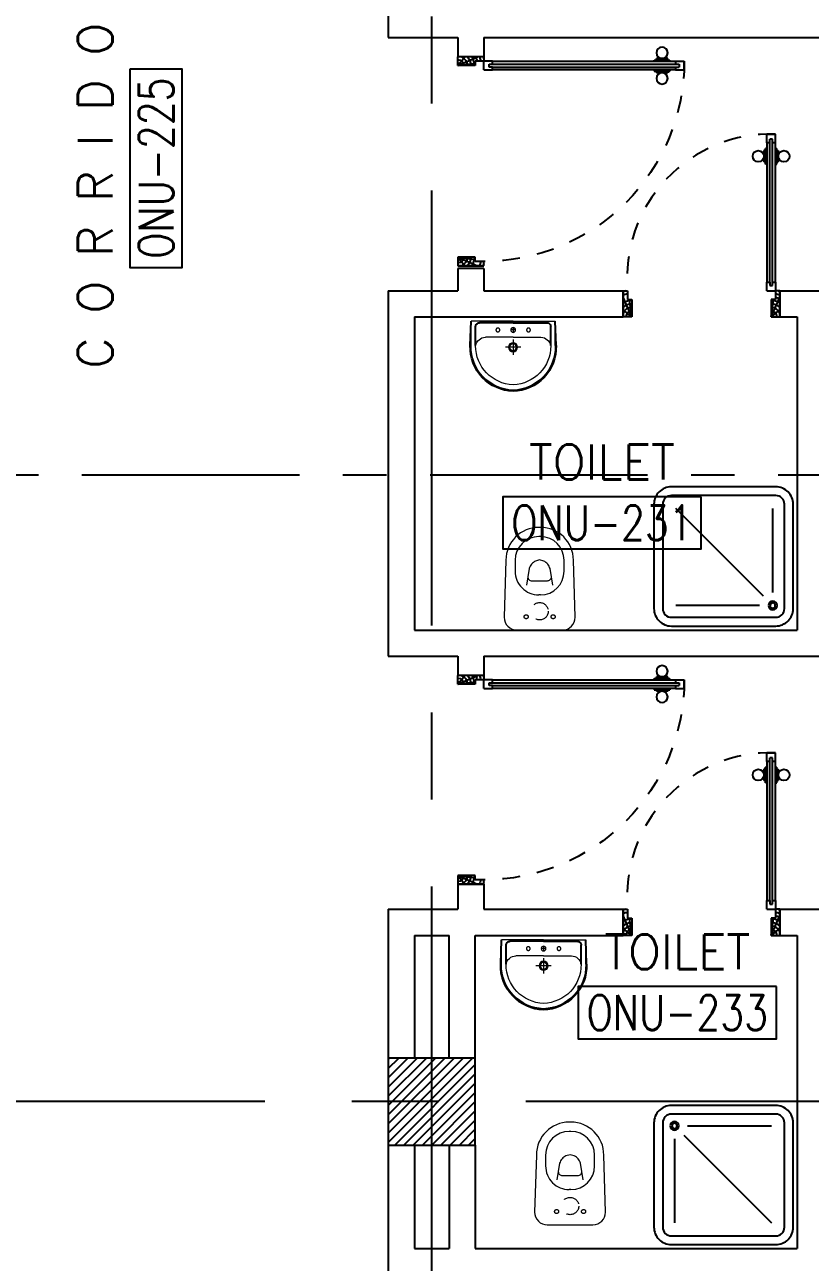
# Model space of a CAD drawing. Extents: x 88852.7 to 88945.7, y 39921.6 to 40001.1.
# Drawn here: x 88883.63 to 88888.15, y 39941.96 to 39949.07 of the extents above; entities that cross this region are included whole.
import ezdxf
from ezdxf.enums import TextEntityAlignment as Align

# ---------------------------------------------------------------- set-up
doc = ezdxf.new("R2010")
doc.units = 0
doc.header["$MEASUREMENT"] = 0
for name, pattern in [('CENTER', [2, 1.25, -0.25, 0.25, -0.25]), ('CENTERX2', [4, 2.5, -0.5, 0.5, -0.5]), ('DASHED', [0.75, 0.5, -0.25]), ('HIDDEN', [0.375, 0.25, -0.125]), ('HIDDEN2', [0.1875, 0.125, -0.0625])]:
    doc.linetypes.add(name, pattern=pattern)
doc.layers.get('0').update_dxf_attribs({"linetype": 'CONTINUOUS'})
for name, color, linetype in [('AXES', 11, 'CENTERX2'), ('AXES1', 11, 'CENTER'), ('COL', 2, 'CONTINUOUS'), ('DOOR', 7, 'CONTINUOUS'), ('FIX', 3, 'CONTINUOUS'), ('HAT', 8, 'CONTINUOUS'), ('RM-BOX', 4, 'CONTINUOUS'), ('RM-NAME', 2, 'CONTINUOUS'), ('RM-NO', 2, 'CONTINUOUS'), ('WALL', 4, 'CONTINUOUS')]:
    doc.layers.add(name, color=color, linetype=linetype)
doc.styles.add('ROMANS', font='ROMANS.shx', dxfattribs={"width": 0.6})

# ---------------------------------------------------------------- blocks, each defined once
blk = doc.blocks.new('SHR1')
at = {"layer": 'FIX'}
for p, q in [((-195.7, 195.7), (-700, 700)), ((-142.7, 217.7), (-142.7, 700)), ((-217.7, 142.7), (-700, 142.7))]:
    blk.add_line(p, q, dxfattribs=at)
for points in [[(-825, 125), (-825, 725, -0.414214), (-725, 825), (-125, 825, -0.414214), (-25, 725), (-25, 125, -0.414214), (-125, 25), (-725, 25, -0.414214)], [(-775, 125), (-775, 725, -0.414214), (-725, 775), (-125, 775, -0.414214), (-75, 725), (-75, 125, -0.414214), (-125, 75), (-725, 75, -0.414214)]]:
    blk.add_lwpolyline(points, format="xyb", close=True, dxfattribs=at)
for radius in [25, 15]:
    blk.add_circle((-142.7, 142.7), radius, dxfattribs=at)
blk = doc.blocks.new('WC1')
at = {"layer": 'FIX', "lineweight": 20}
for p, q in [((-210, 203.8), (-538, 193.8)), ((-475, 140.8), (-538, 140.8)), ((-394.8, 75.7), (-490.4, 60.1)), ((-137, 0), (-137, 130.8)), ((-727, 4.8), (-727, -4.8)), ((-674, 4.8), (-674, -4.8)), ((-533.7, 24.2), (-539.5, 0)), ((-539.5, 0), (-533.7, -24.2)), ((-339, 4.8), (-339, -4.8)), ((-137, -130.8), (-137, 0)), ((-490.4, -60.1), (-394.8, -75.7)), ((-538, -140.8), (-475, -140.8)), ((-538, -193.8), (-210, -203.8)), ((-213.2, -203.8), (-210, -203.8))]:
    blk.add_line(p, q, dxfattribs=at)
at = {"layer": 'FIX', "linetype": 'Continuous', "lineweight": 20}
blk.add_line((-420.1, -47.3), (-420.4, 44.6), dxfattribs=at)
at = {"layer": 'FIX', "linetype": 'HIDDEN', "lineweight": 20, "ltscale": 0.05}
for centre in [(-213.2, 77.5), (-213.2, -77.5)]:
    blk.add_circle(centre, 11.6, dxfattribs=at)
at = {"layer": 'FIX', "linetype": 'HIDDEN2', "lineweight": 20, "ltscale": 0.3}
blk.add_circle((-245, 0), 49.8, dxfattribs=at)
at = {"layer": 'FIX', "lineweight": 20}
for centre, radius, start, end in [((-538, 4.8), 189, 90, 180), ((-210, 130.8), 73, 360, 90), ((-538, 4.8), 136, 90, 180), ((-475, 4.8), 136, 360, 90), ((-473, -6.9), 68.2, 128.92417, 152.84682), ((-464.4, -17.6), 82, 108.49595, 128.92417), ((-538, -4.8), 189, 180, 270), ((-538, -4.8), 136, 180, 270), ((-473, 6.9), 68.2, 207.15318, 231.07583), ((-464.4, 17.6), 82, 231.07583, 251.50405), ((-475, -4.8), 136, 270, 0), ((-210, -130.8), 73, 270, 0)]:
    blk.add_arc(centre, radius, start, end, dxfattribs=at)
at = {"layer": 'FIX', "linetype": 'Continuous', "lineweight": 20}
for centre, start, end in [((-442.7, 45.5), 357.66621, 91.61215), ((-442.4, -45.6), 268.38785, 2.33379)]:
    blk.add_arc(centre, 22.3, start, end, dxfattribs=at)
blk = doc.blocks.new('LAV1')
at = {"layer": 'FIX', "linetype": 'DASHED', "lineweight": 20, "ltscale": 0.05}
for p, q in [((-0.5, 170), (-0.5, 270)), ((-0.5, 170), (-0.5, 270)), ((49.5, 220), (-50.5, 220))]:
    blk.add_line(p, q, dxfattribs=at)
at = {"layer": 'FIX', "linetype": 'ByBlock', "ltscale": 0.3}
for p, q in [((-280, 210), (-275, 50)), ((-245, 210), (-245, 85)), ((245, 210), (245, 85)), ((280, 210), (275, 50)), ((0, 60), (-220.2, 60)), ((0, 60), (220.2, 60))]:
    blk.add_line(p, q, dxfattribs=at)
at = {"layer": 'FIX', "linetype": 'Continuous', "lineweight": 20}
for p, q in [((-275, 210), (-275, 50)), ((275, 210), (275, 50)), ((0, 155), (-181.4, 155)), ((0, 155), (181.4, 155)), ((0, 50), (-275, 50)), ((0, 50), (-252.5, 50)), ((0, 50), (275, 50)), ((0, 50), (252.5, 50))]:
    blk.add_line(p, q, dxfattribs=at)
at = {"layer": 'FIX', "lineweight": 20}
for p, q in [((15.6, 107.5), (-15.5, 107.5)), ((0, 92), (0, 123))]:
    blk.add_line(p, q, dxfattribs=at)
for centre, radius in [((-0.5, 220), 29.5), ((-0.5, 220), 22.5), ((0, 107.5), 15.5)]:
    blk.add_circle(centre, radius, dxfattribs=at)
at = {"layer": 'FIX', "linetype": 'HIDDEN', "lineweight": 20, "ltscale": 0.05}
for centre in [(-100, 107.5), (100, 107.5)]:
    blk.add_circle(centre, 12.4, dxfattribs=at)
at = {"layer": 'FIX', "linetype": 'ByBlock', "ltscale": 0.3}
for centre, radius, start, end in [((6.9, 220), 287, 91.37765, 182.00641), ((-6.9, 220), 287, 357.99359, 88.62235), ((-220.1, 84.9), 24.9, 179.70214, 269.94861), ((220.1, 84.9), 24.9, 270.05139, 0.29786)]:
    blk.add_arc(centre, radius, start, end, dxfattribs=at)
at = {"layer": 'FIX', "linetype": 'Continuous', "lineweight": 20}
for centre, radius, start, end in [((8.4, 216.7), 283.4, 91.6988, 181.35097), ((-8.4, 216.7), 283.4, 358.64903, 88.3012), ((7.6, 212.5), 252.7, 91.73281, 180.48842), ((-7.6, 212.5), 252.7, 359.51158, 88.26719), ((-179.2, 221.8), 66.9, 190.20056, 268.07863), ((179.2, 221.8), 66.9, 271.92137, 349.79944)]:
    blk.add_arc(centre, radius, start, end, dxfattribs=at)
blk = doc.blocks.new('RM1')
at = {"layer": 'RM-BOX'}
blk.add_lwpolyline([(569.9, -200), (-569.9, -200), (-569.9, -500), (569.9, -500)], close=True, dxfattribs=at)
at = {"layer": 'RM-NAME', "style": 'ROMANS'}
for tag, p in [('ROOMNAME1', (0, 323.8)), ('ROOMNAME2', (0, 0))]:
    blk.add_attdef(tag, text='', height=200, dxfattribs=at).set_placement(p, align=Align.MIDDLE)
at = {"layer": 'RM-NO', "style": 'ROMANS', "width": 0.8}
blk.add_attdef('ROOMNO', text='', height=200, dxfattribs=at).set_placement((0, -350), align=Align.MIDDLE)
blk = doc.blocks.new('DOOR90')
at = {"layer": 'DOOR', "linetype": 'ByBlock'}
for p, q in [((0, 0), (-150, 0)), ((-200, -25), (-1000, -25)), ((-200, -42), (-1000, -42)), ((-200, -58), (-1000, -58)), ((-1000, -75), (-200, -75))]:
    blk.add_line(p, q, dxfattribs=at)
at = {"layer": 'DOOR', "color": 0, "linetype": 'ByBlock'}
for p, q in [((-150, 0), (-150, -25)), ((-150, 0), (0, 0)), ((0, -50), (0, 0)), ((-1050, -25), (-1050, -75)), ((-1050, -75), (-1050, -25)), ((-1000, -25), (-1050, -25)), ((-1020, -42), (-1020, -58)), ((-1000, -42), (-1020, -42)), ((-1000, -58), (-1020, -58)), ((-1000, -25), (-1000, -42)), ((-1000, -58), (-1000, -75)), ((-967.6, -25), (-967.6, -17.8)), ((-877.6, -17.8), (-967.6, -17.8)), ((-955, -17.8), (-955, -8.8)), ((-955, -8.8), (-890.2, -8.8)), ((-955, -17.8), (-890.2, -17.8)), ((-890.2, -17.8), (-890.2, -8.8)), ((-877.6, -25), (-877.6, -17.8)), ((-200, -42), (-200, -25)), ((-200, -25), (-150, -25)), ((-180, -42), (-200, -42)), ((-200, -75), (-200, -58)), ((-200, -58), (-180, -58)), ((-180, -58), (-180, -42)), ((-150, -75), (-150, -25)), ((-150, -25), (-100, -25)), ((-100, -25), (-100, -50)), ((-100, -50), (0, -50)), ((-1000, -75), (-1050, -75)), ((-967.6, -75), (-967.6, -82.2)), ((-877.6, -82.2), (-967.6, -82.2)), ((-955, -82.2), (-955, -91.2)), ((-955, -82.2), (-890.2, -82.2)), ((-955, -91.2), (-890.2, -91.2)), ((-890.2, -82.2), (-890.2, -91.2)), ((-877.6, -75), (-877.6, -82.2)), ((-150, -75), (-200, -75)), ((-100, -850), (0, -850)), ((-100, -875), (-100, -850)), ((0, -850), (0, -900)), ((-150, -900), (-150, -875)), ((-150, -875), (-100, -875)), ((0, -900), (-150, -900)), ((-150, -900), (0, -900))]:
    blk.add_line(p, q, dxfattribs=at)
at = {"layer": 'DOOR', "color": 9, "linetype": 'ByBlock'}
for p, q in [((0, -50), (-113.7, 0)), ((0, -50), (-40.1, 0)), ((0, -50), (-100, -36.6)), ((0, -850), (-113.7, -900)), ((0, -850), (-100, -863.4)), ((0, -850), (-40.1, -900))]:
    blk.add_line(p, q, dxfattribs=at)
at = {"layer": 'DOOR', "color": 0, "linetype": 'ByBlock'}
for centre in [(-922.6, 23.5), (-922.6, -123.5)]:
    blk.add_circle(centre, 32.4, dxfattribs=at)
at = {"layer": 'DOOR', "color": 9, "linetype": 'ByBlock'}
for centre, radius, start, end in [((0, -50), 74.4, 137.77643, 180), ((0, -50), 54.4, 113.20738, 180), ((0, -50), 154.4, 161.10529, 166.28577), ((0, -50), 134.4, 158.15985, 169.28002), ((0, -50), 114.4, 154.08384, 167.37743), ((0, -50), 94.4, 148.01819, 180), ((0, -50), 34.4, 90, 180), ((0, -50), 14.4, 90, 180), ((0, -850), 94.4, 180, 211.98181), ((0, -850), 74.4, 180, 222.22357), ((0, -850), 54.4, 180, 246.79262), ((0, -850), 34.4, 180, 270), ((0, -850), 14.4, 180, 270), ((0, -850), 154.4, 193.71423, 198.89471), ((0, -850), 134.4, 190.71998, 201.84015)]:
    blk.add_arc(centre, radius, start, end, dxfattribs=at)
at = {"layer": 'DOOR', "linetype": 'HIDDEN', "ltscale": 0.5}
blk.add_arc((-222.2, -50), 828.2, 178.27012, 275.00304, dxfattribs=at)
blk = doc.blocks.new('DOOR100')
at = {"layer": 'DOOR', "color": 0, "linetype": 'ByBlock'}
for p, q in [((-76.1, 1251.1), (-76.1, 1301.1)), ((-76.1, 1301.1), (-26.1, 1301.1)), ((-26.1, 1301.1), (-76.1, 1301.1)), ((-26.1, 1251.1), (-26.1, 1301.1)), ((-83.3, 1128.7), (-83.3, 1218.7)), ((-76.1, 1218.7), (-83.3, 1218.7)), ((-59.1, 1251.1), (-76.1, 1251.1)), ((-59.1, 1251.1), (-59.1, 1271.1)), ((-43.1, 1271.1), (-59.1, 1271.1)), ((-43.1, 1251.1), (-43.1, 1271.1)), ((-26.1, 1251.1), (-43.1, 1251.1)), ((-26.1, 1218.7), (-18.9, 1218.7)), ((-18.9, 1128.7), (-18.9, 1218.7)), ((-92.3, 1206.1), (-92.3, 1141.3)), ((-83.3, 1206.1), (-92.3, 1206.1)), ((-83.3, 1141.3), (-92.3, 1141.3)), ((-83.3, 1206.1), (-83.3, 1141.3)), ((-18.9, 1206.1), (-18.9, 1141.3)), ((-18.9, 1206.1), (-9.9, 1206.1)), ((-18.9, 1141.3), (-9.9, 1141.3)), ((-9.9, 1206.1), (-9.9, 1141.3)), ((-76.1, 1128.7), (-83.3, 1128.7)), ((-26.1, 1128.7), (-18.9, 1128.7)), ((-1201.1, 0), (-1201.1, 150)), ((-1201.1, 150), (-1176.1, 150)), ((-1201.1, 150), (-1201.1, 0)), ((-1176.1, 150), (-1176.1, 100)), ((-76.1, 200), (-59.1, 200)), ((-76.1, 150), (-76.1, 200)), ((-76.1, 150), (-26.1, 150)), ((-59.1, 200), (-59.1, 180)), ((-59.1, 180), (-43.1, 180)), ((-43.1, 200), (-26.1, 200)), ((-43.1, 180), (-43.1, 200)), ((-26.1, 200), (-26.1, 150)), ((-1.1, 150), (-26.1, 150)), ((-26.1, 150), (-26.1, 100)), ((-1.1, 150), (-1.1, 0)), ((-1176.1, 100), (-1151.1, 100)), ((-1151.1, 100), (-1151.1, 0)), ((-51.1, 100), (-51.1, 0)), ((-26.1, 100), (-51.1, 100)), ((-1151.1, 0), (-1201.1, 0)), ((-51.1, 0), (-1.1, 0))]:
    blk.add_line(p, q, dxfattribs=at)
at = {"layer": 'DOOR', "linetype": 'ByBlock'}
for p, q in [((-76.1, 1251.1), (-76.1, 200)), ((-59.1, 200), (-59.1, 1251.1)), ((-43.1, 200), (-43.1, 1251.1)), ((-26.1, 200), (-26.1, 1251.1))]:
    blk.add_line(p, q, dxfattribs=at)
at = {"layer": 'DOOR', "color": 9, "linetype": 'ByBlock'}
for p, q in [((-1151.1, 0), (-1201.1, 113.7)), ((-1151.1, 0), (-1164.4, 100)), ((-51.1, 0), (-1.1, 113.7)), ((-51.1, 0), (-37.7, 100)), ((-1151.1, 0), (-1201.1, 40.1)), ((-51.1, 0), (-1.1, 40.1))]:
    blk.add_line(p, q, dxfattribs=at)
at = {"layer": 'DOOR', "color": 0, "linetype": 'ByBlock'}
for centre in [(-124.6, 1173.7), (22.5, 1173.7)]:
    blk.add_circle(centre, 32.4, dxfattribs=at)
at = {"layer": 'DOOR', "linetype": 'HIDDEN', "ltscale": 0.5}
blk.add_arc((-26.8, 151.9), 1149.2, 89.96096, 180.09315, dxfattribs=at)
at = {"layer": 'DOOR', "color": 9, "linetype": 'ByBlock'}
for centre, radius, start, end in [((-1151.1, 0), 154.4, 103.71423, 108.89471), ((-51.1, 0), 154.4, 71.10529, 76.28577), ((-1151.1, 0), 134.4, 100.71998, 111.84015), ((-1151.1, 0), 94.4, 90, 121.98181), ((-1151.1, 0), 74.4, 90, 132.22357), ((-51.1, 0), 94.4, 58.01819, 90), ((-51.1, 0), 74.4, 47.77643, 90), ((-51.1, 0), 134.4, 68.15985, 79.28002), ((-51.1, 0), 114.4, 64.08384, 77.37743), ((-1151.1, 0), 54.4, 90, 156.79262), ((-1151.1, 0), 34.4, 90, 180), ((-1151.1, 0), 14.4, 90, 180), ((-51.1, 0), 54.4, 23.20738, 90), ((-51.1, 0), 34.4, 0, 90), ((-51.1, 0), 14.4, 0, 90)]:
    blk.add_arc(centre, radius, start, end, dxfattribs=at)
blk = doc.blocks.new('COL50')
at = {"layer": 'COL'}
blk.add_lwpolyline([(-250, 250), (-250, -250), (250, -250), (250, 250)], close=True, dxfattribs=at)
blk = doc.blocks.new('*X531')
at = {"color": 0}
for p, q in [((203888.6, 132665.2), (204373.1, 133149.7)), ((203888.6, 132718.3), (204320, 133149.7)), ((203888.6, 132771.3), (204267, 133149.7)), ((203888.6, 132824.3), (204214, 133149.7)), ((203888.6, 132877.4), (204160.9, 133149.7)), ((203888.6, 132930.4), (204107.9, 133149.7)), ((203888.6, 132983.4), (204054.9, 133149.7)), ((203888.6, 133036.5), (204001.8, 133149.7)), ((203888.6, 133089.5), (203948.8, 133149.7)), ((203888.6, 133142.5), (203895.8, 133149.7)), ((203926.1, 132649.7), (204388.6, 133112.2)), ((203979.1, 132649.7), (204388.6, 133059.2)), ((204032.2, 132649.7), (204388.6, 133006.1)), ((204085.2, 132649.7), (204388.6, 132953.1)), ((204138.2, 132649.7), (204388.6, 132900.1)), ((204191.3, 132649.7), (204388.6, 132847)), ((204244.3, 132649.7), (204388.6, 132794)), ((204297.3, 132649.7), (204388.6, 132741)), ((204350.4, 132649.7), (204388.6, 132687.9))]:
    blk.add_line(p, q, dxfattribs=at)

msp = doc.modelspace()

# ---------------------------------------------------------------- linework, layer by layer
at = {"layer": 'AXES'}
for p, q in [((88885.9703, 39921.6153), (88885.9703, 40000.4279)), ((88945.0103, 39942.8796), (88876.9703, 39942.8796))]:
    msp.add_line(p, q, dxfattribs=at)
at = {"layer": 'AXES1'}
msp.add_line((88935.2103, 39946.4796), (88876.9703, 39946.4796), dxfattribs=at)
msp.add_line((88935.2103, 39946.4796), (88876.9703, 39946.4796), dxfattribs=at)
at = {"layer": 'WALL', "linetype": 'ByBlock'}
for p, q in [((88885.7203, 39951.0946), (88885.7203, 39948.9946)), ((88885.7203, 39948.9946), (88886.1203, 39948.9946)), ((88885.7203, 39948.9946), (88886.1203, 39948.9946)), ((88886.1203, 39948.9946), (88886.1203, 39948.8841)), ((88886.2703, 39948.9946), (88892.9203, 39948.9946)), ((88886.2703, 39948.9946), (88886.2703, 39948.8841)), ((88886.2703, 39948.8841), (88886.1203, 39948.8841)), ((88886.1203, 39947.6671), (88886.1203, 39947.5396)), ((88886.2703, 39947.6671), (88886.1203, 39947.6671)), ((88886.2703, 39947.6671), (88886.2703, 39947.5396)), ((88885.7203, 39947.5396), (88885.7203, 39945.4396)), ((88885.7203, 39947.5396), (88886.1203, 39947.5396)), ((88886.2703, 39947.5396), (88887.0703, 39947.5396)), ((88887.0703, 39947.5396), (88887.0703, 39947.3896)), ((88887.9703, 39947.5396), (88888.2203, 39947.5396)), ((88887.9703, 39947.5396), (88887.9703, 39947.3896)), ((88885.8703, 39947.3896), (88885.8703, 39945.5896)), ((88885.8703, 39947.3896), (88887.0703, 39947.3896)), ((88887.9703, 39947.3896), (88888.0703, 39947.3896)), ((88888.0703, 39947.3896), (88888.0703, 39945.5896)), ((88885.8703, 39945.5896), (88888.0703, 39945.5896)), ((88885.7203, 39945.4396), (88886.1203, 39945.4396)), ((88885.7203, 39945.4396), (88886.1203, 39945.4396)), ((88886.1203, 39945.4396), (88886.1203, 39945.3291)), ((88886.2703, 39945.4396), (88892.9203, 39945.4396)), ((88886.2703, 39945.4396), (88886.2703, 39945.3291)), ((88886.2703, 39945.3291), (88886.1203, 39945.3291)), ((88886.1203, 39944.1291), (88886.1203, 39943.9846)), ((88886.2703, 39944.1291), (88886.1203, 39944.1291)), ((88886.2703, 39944.1291), (88886.2703, 39943.9846)), ((88885.7203, 39943.9846), (88885.7203, 39941.8846)), ((88885.7203, 39943.9846), (88886.1203, 39943.9846)), ((88886.2703, 39943.9846), (88887.0703, 39943.9846)), ((88887.0703, 39943.9846), (88887.0703, 39943.8346)), ((88887.9703, 39943.9846), (88888.2203, 39943.9846)), ((88887.9703, 39943.9846), (88887.9703, 39943.8346)), ((88885.8703, 39943.8346), (88886.0703, 39943.8346)), ((88885.8703, 39943.8346), (88885.8703, 39943.1296)), ((88885.8703, 39943.8346), (88886.0703, 39943.8346)), ((88886.0703, 39943.1296), (88886.0703, 39943.8346)), ((88886.2203, 39943.1296), (88886.2203, 39943.8346)), ((88886.2203, 39943.8346), (88887.0703, 39943.8346)), ((88887.9703, 39943.8346), (88888.0703, 39943.8346)), ((88888.0703, 39943.8346), (88888.0703, 39942.0346)), ((88885.8703, 39942.6296), (88885.8703, 39942.0346)), ((88886.0703, 39942.6296), (88886.0703, 39942.0346)), ((88886.2203, 39942.6296), (88886.2203, 39942.0346)), ((88885.8703, 39942.0346), (88886.0703, 39942.0346)), ((88885.8703, 39942.0346), (88886.0703, 39942.0346)), ((88886.2203, 39942.0346), (88888.0703, 39942.0346))]:
    msp.add_line(p, q, dxfattribs=at)

# ---------------------------------------------------------------- block references
at = {"layer": 'COL', "xscale": 0.001000000003841706, "yscale": 0.000999999996565748, "zscale": 0.001}
msp.add_blockref('COL50', (88885.9703, 39942.8796), dxfattribs=at)
msp.add_blockref('COL50', (88885.9703, 39942.8796), dxfattribs=at)
at = {"layer": 'DOOR', "color": 0, "linetype": 'ByBlock', "yscale": 0.000999999996565748, "zscale": 0.001, "rotation": 270}
for name, p, xscale in [('DOOR100', (88886.1203, 39948.8841), -0.000999999996565748), ('DOOR90', (88887.9703, 39947.3896), 0.000999999996565748), ('DOOR100', (88886.1203, 39945.3301), -0.000999999996565748), ('DOOR90', (88887.9703, 39943.8346), 0.000999999996565748)]:
    msp.add_blockref(name, p, dxfattribs=dict(at, xscale=xscale))
at = {"layer": 'FIX'}
for name, p, xscale, yscale, zscale, rotation in [('LAV1', (88886.4383, 39947.4086), -0.0008800000068731606, 0.000879999999597203, 0.00087999999978, 180), ('SHR1', (88888.0723, 39945.5876), -0.000999999996565748, 0.000999999996565748, 0.001, 90), ('WC1', (88886.5903, 39945.4526), 0.000999999996565748, 0.000999999996565748, 0.001, 270), ('LAV1', (88886.6132, 39943.8536), -0.0008800000068731606, 0.000879999999597203, 0.00087999999978, 180), ('SHR1', (88887.2223, 39942.8826), -0.000999999996565748, 0.000999999996565748, 0.001, 270), ('WC1', (88886.7653, 39942.0346), 0.000999999996565748, 0.000999999996565748, 0.001, 270)]:
    msp.add_blockref(name, p, dxfattribs=dict(at, xscale=xscale, yscale=yscale, zscale=zscale, rotation=rotation))
at = {"layer": 'HAT', "xscale": 0.001000000003841706, "yscale": 0.000999999996565748, "zscale": 0.001}
msp.add_blockref('*X531', (88681.8317, 39809.9798), dxfattribs=at)
at = {"layer": 'RM-NO', "xscale": 0.000999999996565748, "yscale": 0.000999999996565748, "zscale": 0.001, "rotation": 90}
msp.add_blockref('RM1', (88884.0363, 39948.2437), dxfattribs=at).add_auto_attribs({'ROOMNO': 'ONU-225', 'ROOMNAME2': 'C O R R I D O R'})
at = {"layer": 'RM-NO', "xscale": 0.001000000003841706, "yscale": 0.000999999996565748, "zscale": 0.001}
for p, values in [((88886.9483, 39946.5553), {'ROOMNO': 'ONU-231', 'ROOMNAME2': 'TOILET'}), ((88887.3812, 39943.7406), {'ROOMNO': 'ONU-233', 'ROOMNAME2': 'TOILET'})]:
    msp.add_blockref('RM1', p, dxfattribs=at).add_auto_attribs(values)

doc.saveas('drawing.dxf')
